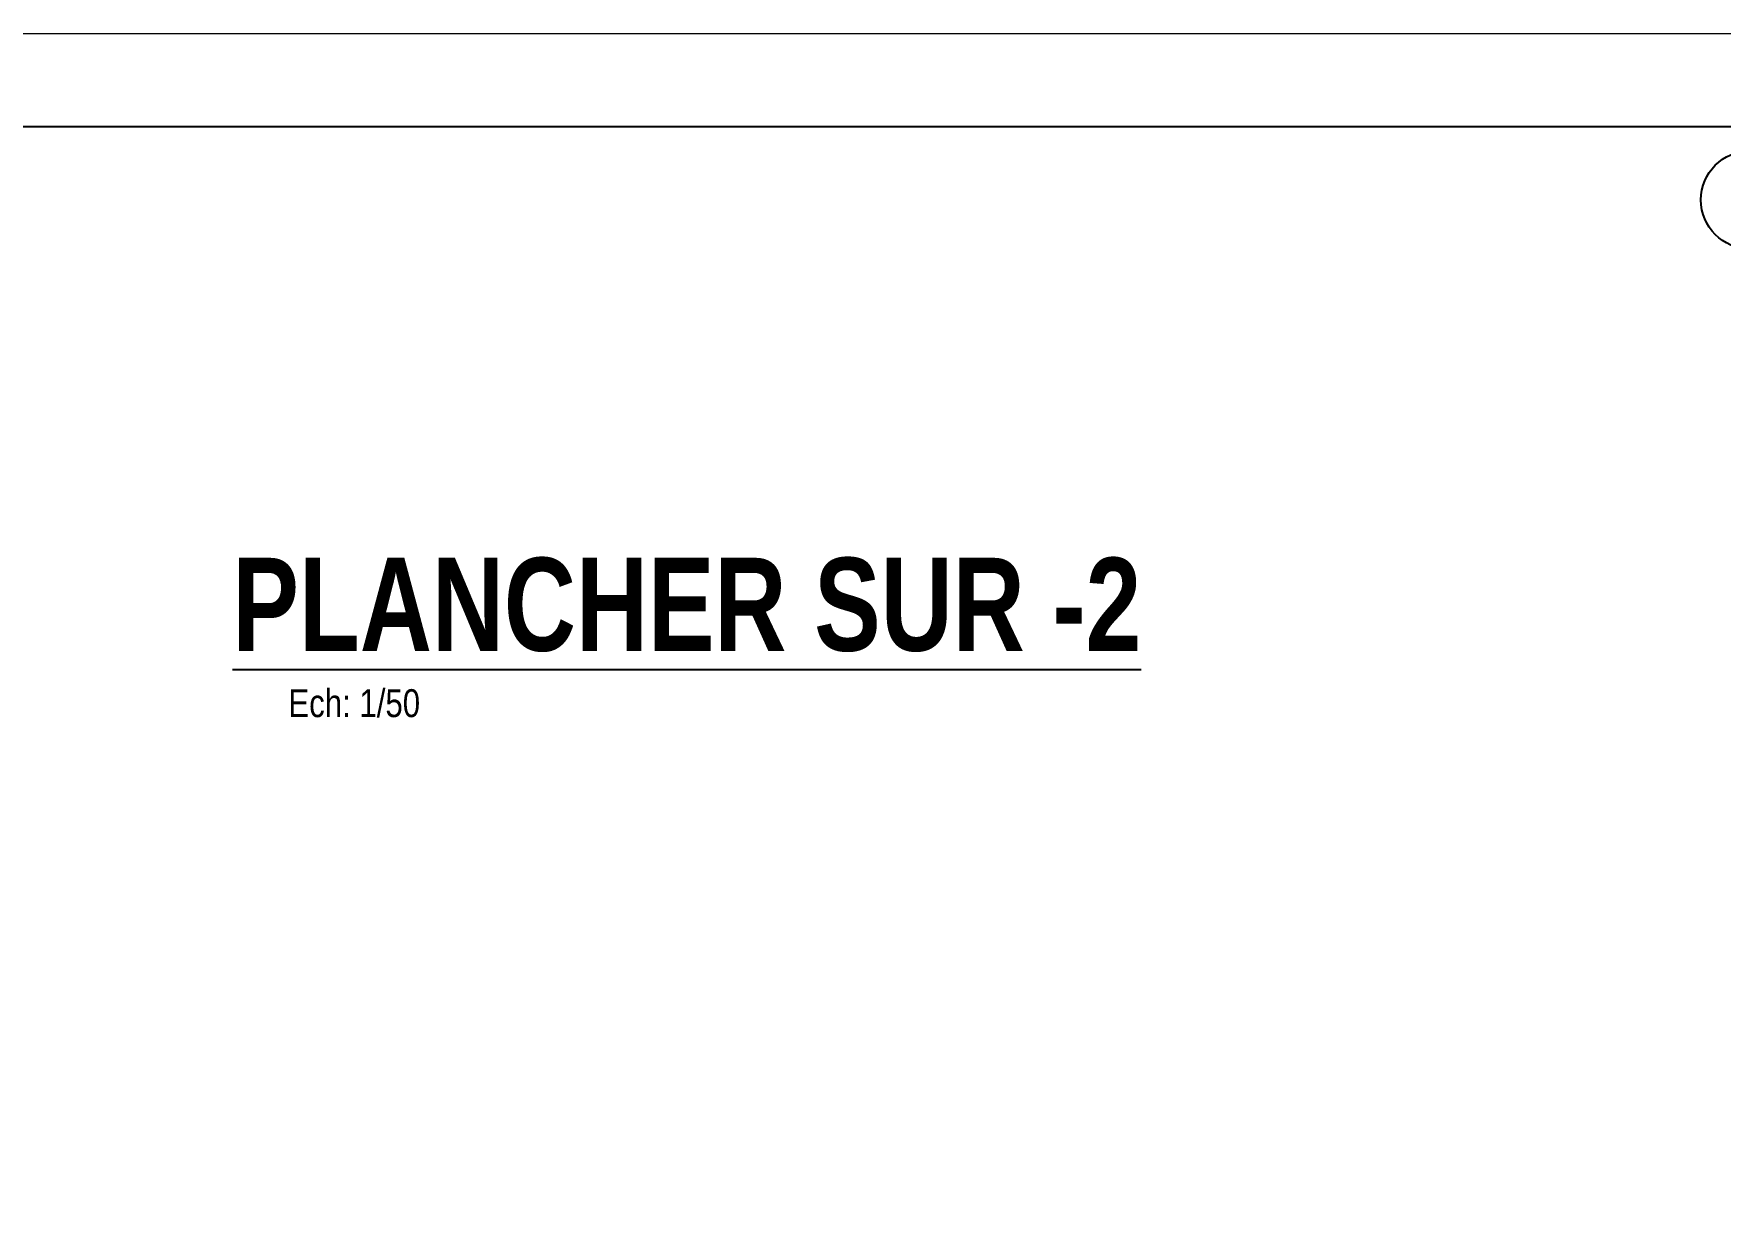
# Model space of a CAD drawing. Header units: centimetres. Extents: x 0 to 26456, y -12469 to -8269.
# Drawn here: x 19030 to 19937, y -8901 to -8269 of the extents above; entities that cross this region are included whole.
import ezdxf
from ezdxf.enums import TextEntityAlignment as Align

# ---------------------------------------------------------------- set-up
doc = ezdxf.new("R2010")
doc.units = ezdxf.units.CM
doc.header["$LTSCALE"] = 25.4
doc.header["$PDMODE"] = 1
doc.header["$PDSIZE"] = -2
doc.linetypes.add('CACHEX2', pattern=[19.049999999999997, 12.7, -6.35])
doc.linetypes.add('TIRETPTX2', pattern=[50.8, 25.4, -12.7, 0, -12.7])
for name, color, linetype in [('01_cote_gen', 4, 'Continuous'), ('01_linteaux', 2, 'Continuous'), ('01_murs_sup', 2, 'CACHEX2'), ('01_texte', 230, 'Continuous'), ('AA_COTES', 2, 'Continuous')]:
    doc.layers.add(name, color=color, linetype=linetype)
doc.layers.add('01_murs_coup', color=5, linetype='Continuous', lineweight=60)
doc.styles.add('impact', font='impact.ttf')
doc.styles.add('MATTE_TXT', font='arial.ttf')
doc.styles.add('STYLE2', font='ARIALN.TTF')
doc.dimstyles.new('JB50', dxfattribs={"dimscale": 0.1, "dimtxt": 150, "dimasz": 15, "dimexe": 0.1, "dimexo": 0.1, "dimgap": 0.09, "dimtad": 1, "dimdec": 1, "dimdsep": 46, "dimtxsty": 'STYLE2', "dimblk1": 'BOND_G', "dimblk2": 'BOND_D', "dimsah": 1, "dimcen": 1.5, "dimdle": 0.01, "dimse1": 1, "dimse2": 1, "dimclrd": 4, "dimclre": 2, "dimclrt": 6, "dimazin": 2, "dimtfac": 2.333333333333333, "dimtdec": 1, "dimtix": 1, "dimtmove": 2, "dimatfit": 3, "dimldrblk": 'BOND_G', "dimfxl": 1, "dimtolj": 1, "dimtzin": 0, "dimarcsym": 0})

# ---------------------------------------------------------------- blocks, each defined once
blk = doc.blocks.new('BOND_G')
at = {"layer": 'AA_COTES', "color": 0}
for p, q in [((0, -5), (0, 14.99999999999999)), ((5, 0), (-5, 0)), ((1.767766952966312, 1.767766952966312), (-1.767766952966426, -1.767766952966426))]:
    blk.add_line(p, q, dxfattribs=at)
blk = doc.blocks.new('BOND_D')
at = {"layer": 'AA_COTES', "color": 0}
for p, q in [((5, 0), (-5, 0)), ((-1.767766952966312, -1.767766952966312), (1.767766952966426, 1.767766952966426)), ((0, 5), (0, -15))]:
    blk.add_line(p, q, dxfattribs=at)
blk = doc.blocks.new('*D208')
at = {"layer": '01_cote_gen', "color": 4, "lineweight": -2, "ltscale": 3, "transparency": 16777216}
blk.add_line((25181.35043930488, -8824.443182918727), (25181.35043930488, -8881.443182918292), dxfattribs=at)
at = {"layer": 'Defpoints', "color": 0, "ltscale": 3, "transparency": 16777216}
for p in [(25158.85043930488, -8822.943182918727), (-1.600710675120354e-10, -8882.943182918285), (25181.35043930488, -8882.943182918292)]:
    blk.add_point(p, dxfattribs=at)
at = {"layer": '01_cote_gen', "color": 4, "lineweight": -2, "ltscale": 3, "transparency": 16777216, "xscale": 1.5, "yscale": 1.5, "zscale": 1.5}
for name, p, rotation in [('BOND_G', (25181.35043930488, -8822.943182918727), 90), ('BOND_D', (25181.35043930488, -8882.943182918292), 270)]:
    blk.add_blockref(name, p, dxfattribs=dict(at, rotation=rotation))
at = {"layer": '01_cote_gen', "color": 6, "ltscale": 3, "transparency": 16777216, "insert": (25173.68284448905, -8852.943182918507), "char_height": 15, "attachment_point": 5, "rotation": 90, "style": 'STYLE2'}
blk.add_mtext('\\A1;60', dxfattribs=at)

msp = doc.modelspace()

# ---------------------------------------------------------------- hatches: boundary and pattern name
at = {"layer": '01_murs_sup', "ltscale": 3}
h = msp.add_hatch(dxfattribs=at)
h.set_pattern_fill('DASH', color=256, scale=2.5, angle=135)
h.set_pattern_definition([(135, (0, 0), (-11.22532015133644, 8.881784197001252e-16), [7.9375, -7.9375])])
h.paths.add_polyline_path([(19962.04075267671, -8996.491079581685, 0.002531451353049674), (19952.99236217087, -9004.807788942462), (19952.99236217087, -9019.878112635355, -0.002574667747263947), (19962.04075267671, -9011.419420330678)])
h.paths.add_polyline_path([(19962.04075267671, -8976.31305738118, -0.006516405898975369), (19986.24151767971, -8955.33694515442, -0.04627340198228324), (19985.71276000788, -8949.635770628222), (19968.25438592605, -8949.635770628222, 0.004067861401506169), (19952.99236217087, -8962.949710448283), (19952.99236217087, -9004.807788942462, -0.002531451353049659), (19962.04075267671, -8996.491079581685)])
h.paths.add_polyline_path([(19952.99236217087, -8962.949710448283, 0.002955468585828464), (19942.04075267671, -8972.777708138961), (19942.04075267671, -9015.10359946519, -0.003096146297348388), (19952.99236217087, -9004.807788942462)])
h.paths.add_polyline_path([(19997.24688906947, -8925.509439191208, 0.007575990962309219), (19968.25438592605, -8949.635770628222), (19985.71276000788, -8949.635770628222, -0.2267463357051544)])
h.paths.add_polyline_path([(20016.71276000788, -8930.438205213124), (20016.71276000788, -8918.635770628222, 0.4142135623730951), (19985.71276000788, -8949.635770628222), (19993.04469058376, -8949.635770628222, -0.006200760919027776)])
h.paths.add_polyline_path([(20022.24235788403, -8905.863991761751, 0.001401672488549907), (20016.71276000788, -8910.121562334987), (20016.71276000788, -8918.635770628222, -0.09982294667140483), (20028.72683847661, -8921.05847337065, -0.0008315451278062832), (20031.96796140318, -8918.568819040713)])
h.paths.add_polyline_path([(20108.06370936837, -8864.768000295142, -0.01533620150584975), (20108.00540742572, -8862.867652609077, -0.2594805352761252), (20122.66303549479, -8836.525160705858, 0.02452486336761976), (20022.24235788403, -8905.863991761751), (20031.96796140318, -8918.568819040713, -0.0189682979439725)])
h.paths.add_polyline_path([(20139.00540742572, -8845.256839476358), (20139.00540742572, -8831.867652609077, 0.4142135623730951), (20108.00540742572, -8862.867652609077), (20110.98929596204, -8862.867652609077, -0.006733180713042963)])
h.paths.add_polyline_path([(20221.27242336533, -8799.309026090661), (20219.59169393276, -8782.227434466036, 0.01847937243883564), (20139.00540742572, -8826.559863701523), (20139.00540742572, -8831.867652609077, -0.1311429218165924), (20154.45158321565, -8835.989861526718, -0.01551302581773235)])
h.paths.add_polyline_path([(20258.09446509475, -8763.68465358069, 0.008583888516723525), (20219.59169393276, -8782.227434466036), (20220.53763697403, -8791.84124405252), (20236.18662102504, -8791.84124405252, -0.0008921322589392388), (20240.12401177537, -8789.911760148272, -0.2759147244667435)])
h.paths.add_polyline_path([(20380.40680633365, -8731.910745401334, -0.2759147244667484), (20401.47410624306, -8708.099672642245, 0.02805231403999468), (20271.06390660168, -8757.800395212256), (20271.06390660168, -8760.84124405252, -0.1627178930550964), (20289.70642681701, -8767.07319124207, -0.01980015537954972)])
h.paths.add_polyline_path([(20526.77097568853, -8691.650217712082, -0.2759147244667564), (20550.6135748336, -8670.618603950435, 0.02893504782106948), (20410.87266649118, -8705.150387574842), (20410.87266649118, -8706.64061144355, -0.1946121440687925), (20432.42699286268, -8715.36032835129, -0.01980015537955201)])
h.paths.add_polyline_path([(20676.95233325804, -8669.747184978214, -0.2601810642606941), (20701.35699738403, -8651.929332204701, 0.02414752684017281), (20581.93276865482, -8665.18965881402), (20584.46398054825, -8680.988170337281, -0.01896323129683905)])
h.paths.add_polyline_path([(19458.75151192187, -10153.20039969471), (19473.3523187485, -10153.20039969471), (19473.3523187485, -10142.62740164783), (19458.75151192187, -10142.62740164783)], flags=9)
h.paths.add_polyline_path([(19607.82798606622, -9603.97844531037), (19622.42879289285, -9603.97844531037), (19622.42879289285, -9593.405447263493), (19607.82798606622, -9593.405447263493)], flags=9)
h.paths.add_polyline_path([(20865.53209107814, -10481.26474452475), (20920.9533052664, -10481.26474452475), (20920.9533052664, -10458.28896007728), (20865.53209107814, -10458.28896007728)], flags=9)
h.paths.add_polyline_path([(19060.64998762298, -10027.91604079485), (19091.18581220605, -10027.91604076731), (19091.1858121708, -9988.840994442417), (19060.64998758773, -9988.840994469967)], flags=9)
h.paths.add_polyline_path([(19060.91249534308, -9879.12851761522), (19090.87697959262, -9879.128517588186), (19090.87697955879, -9841.628517588186), (19060.91249530925, -9841.62851761522)], flags=9)
h.paths.add_polyline_path([(19060.72719577544, -9269.128517970756), (19089.67253240299, -9269.12851794464), (19089.67253236916, -9231.62851794464), (19060.72719574161, -9231.628517970756)], flags=9)
h.paths.add_polyline_path([(19826.87228505999, -9345.038980564766), (19862.27035079214, -9322.526700305973), (19834.09664679395, -9278.22667318383), (19798.6985810618, -9300.738953442622)], flags=9)
h.paths.add_polyline_path([(20637.24809346632, -8767.528901594093), (20672.64615919847, -8745.016621335299), (20644.47245520028, -8700.716594213156), (20609.07438946813, -8723.228874471948)], flags=9)
h.paths.add_polyline_path([(20454.03026777045, -8806.877622667598), (20494.55373904902, -8806.877622631002), (20494.55373900161, -8754.377622631002), (20454.03026772304, -8754.377622667598)], flags=9)
h.paths.add_polyline_path([(20861.45874717567, -8825.185471828197), (20914.4948999724, -8825.185471828197), (20914.4948999724, -8795.68683608468), (20861.45874717567, -8795.68683608468)], flags=9)
h.paths.add_polyline_path([(21073.27243698213, -8575.38904196861), (21182.86350110218, -8575.38904196861), (21182.86350110218, -8552.39790963573), (21073.27243698213, -8552.39790963573)], flags=9)
h.paths.add_polyline_path([(20797.06333448428, -8776.738779199608), (20966.1468951937, -8776.738779199608), (20966.1468951937, -8753.870429949951), (20797.06333448428, -8753.870429949951)], flags=9)
h.paths.add_polyline_path([(21102.39872305211, -8800.74508267199), (21211.98978717216, -8800.74508267199), (21211.98978717216, -8777.75395033911), (21102.39872305211, -8777.75395033911)], flags=9)
h.paths.add_polyline_path([(20797.04287063708, -8800.74508267199), (20906.63393475713, -8800.74508267199), (20906.63393475713, -8777.75395033911), (20797.04287063708, -8777.75395033911)], flags=9)
h.paths.add_polyline_path([(21166.8145995907, -8825.185471828197), (21219.85075238743, -8825.185471828197), (21219.85075238743, -8795.68683608468), (21166.8145995907, -8795.68683608468)], flags=9)
h.paths.add_polyline_path([(21102.41918689931, -8776.738779199608), (21271.50274760873, -8776.738779199608), (21271.50274760873, -8753.870429949951), (21102.41918689931, -8753.870429949951)], flags=9)
h.paths.add_polyline_path([(19586.0997036983, -10125.57938807972), (19647.38952729701, -10125.5793880736), (19647.3895272949, -10104.43339197985), (19586.09970369619, -10104.43339198597)], flags=9)
h.paths.add_polyline_path([(19566.42533737738, -10163.36716131655), (19662.59416411681, -10163.36716131655), (19662.59416411681, -10140.39137686907), (19566.42533737738, -10140.39137686907)], flags=9)
h.paths.add_polyline_path([(19791.99246649683, -10114.49305470143), (19839.57171928609, -10066.86613115486), (19822.79606835226, -10050.10727131154), (19775.21681556299, -10097.73419485811)], flags=9)
h.paths.add_polyline_path([(19775.50186969651, -10810.23123384235), (19820.81613166665, -10860.01804740375), (19838.35256155167, -10844.0569862113), (19793.03829958153, -10794.27017264989)], flags=9)
h.paths.add_polyline_path([(20584.34388294768, -10978.11408513349), (20635.48511924488, -10934.33414574923), (20620.06449312998, -10916.32064698507), (20568.92325683277, -10960.10058636933)], flags=9)
h.paths.add_polyline_path([(20287.25712955013, -9852.857136903982), (20287.25712955013, -9781.100656685701), (20264.26599721725, -9781.100656685701), (20264.26599721725, -9852.857136903982)], flags=9)
h.paths.add_polyline_path([(20263.11280257346, -9840.733567474574), (20263.11280257346, -9785.312353286306), (20240.13701812598, -9785.312353286306), (20240.13701812598, -9840.733567474574)], flags=9)
h.paths.add_polyline_path([(19573.11254545717, -10506.86340633254), (19644.86390971365, -10506.86340633254), (19644.86390971365, -10483.88762188506), (19573.11254545717, -10483.88762188506)], flags=9)
h.paths.add_polyline_path([(19585.23355690567, -10482.73186926037), (19640.65477109394, -10482.73186926037), (19640.65477109394, -10459.7560848129), (19585.23355690567, -10459.7560848129)], flags=9)
h.paths.add_polyline_path([(20302.06799122346, -9348.241344795462), (20381.08017345312, -9348.241344787577), (20381.08017345101, -9327.095348693829), (20302.06799122134, -9327.095348701714)], flags=9)
h.paths.add_polyline_path([(20290.92277939147, -9311.023830140128), (20387.0967220927, -9311.023830140128), (20387.0967220927, -9288.032697807248), (20290.92277939147, -9288.032697807248)], flags=9)
h.paths.add_polyline_path([(20302.06799122346, -9274.171262057609), (20377.32088525868, -9274.171262050098), (20377.32088525656, -9253.02526595635), (20302.06799122134, -9253.02526596386)], flags=9)
h.paths.add_polyline_path([(20338.94414295922, -9034.253394276218), (20392.69925117899, -9096.478572254844), (20410.08575489964, -9081.45871342233), (20356.33064667986, -9019.233535443702)], flags=9)
h.paths.add_polyline_path([(20525.82142540599, -8925.897849836447), (20554.7143207372, -9002.883465594012), (20576.22507793046, -8994.810424286698), (20547.33218259925, -8917.824808529132)], flags=9)
h.paths.add_polyline_path([(20776.87904420928, -9483.375216066717), (20790.47289884097, -9483.375216067157), (20790.47289884132, -9472.802218020282), (20776.87904420963, -9472.802218019842)], flags=9)
h.paths.add_polyline_path([(20780.87904420928, -9540.875216066717), (20795.47985103591, -9540.87521606719), (20795.47985103626, -9530.302218020315), (20780.87904420963, -9530.302218019842)], flags=9)
h.paths.add_polyline_path([(20807.37904420928, -9593.875216066717), (20822.31550176756, -9593.875216067201), (20822.31550176791, -9583.302218020326), (20807.37904420963, -9583.302218019842)], flags=9)
h.paths.add_polyline_path([(20874.37904420928, -9590.375216066717), (20889.31550176756, -9590.375216067201), (20889.31550176791, -9579.802218020326), (20874.37904420963, -9579.802218019842)], flags=9)
h.paths.add_polyline_path([(20923.37904420928, -9591.375216066717), (20937.97985103591, -9591.37521606719), (20937.97985103626, -9580.802218020315), (20923.37904420963, -9580.802218019842)], flags=9)
h.paths.add_polyline_path([(20973.37904420928, -9591.375216066717), (20988.31550176756, -9591.375216067201), (20988.31550176791, -9580.802218020326), (20973.37904420963, -9580.802218019842)], flags=9)
h.paths.add_polyline_path([(21083.85176809702, -9448.730142801756), (21095.76736907048, -9448.730142802142), (21095.76736907083, -9438.157144755263), (21083.85176809737, -9438.157144754878)], flags=9)
h.paths.add_polyline_path([(21083.35176809702, -9502.730142801756), (21098.2882256553, -9502.73014280224), (21098.28822565565, -9492.157144755362), (21083.35176809737, -9492.157144754878)], flags=9)
h.paths.add_polyline_path([(21076.35176809702, -9558.230142801756), (21091.2882256553, -9558.23014280224), (21091.28822565565, -9547.657144755362), (21076.35176809737, -9547.657144754878)], flags=9)
h.paths.add_polyline_path([(21029.87904420928, -9585.875216066717), (21045.15115249921, -9585.875216067212), (21045.15115249955, -9575.302218020337), (21029.87904420963, -9575.302218019842)], flags=9)
h.paths.add_polyline_path([(20956.77440208228, -9311.09743387419), (20956.77440208184, -9297.839229974143), (20946.20140403497, -9297.839229974496), (20946.20140403541, -9311.097433874544)], flags=9)
h.paths.add_polyline_path([(20995.52595522163, -9311.267843728085), (20995.52595611661, -9297.67398909639), (20984.95295806974, -9297.673988400293), (20984.95295717476, -9311.267843031987)], flags=9)
h.paths.add_polyline_path([(21056.42148496769, -9311.270427549698), (21056.42148586267, -9297.676572918004), (21045.84848781579, -9297.67657222191), (21045.84848692082, -9311.270426853604)], flags=9)
h.paths.add_polyline_path([(21078.71481880622, -9356.498405215925), (21078.7148196791, -9343.240201315875), (21068.14182163223, -9343.240200619777), (21068.14182075935, -9356.498404519827)], flags=9)
h.paths.add_polyline_path([(20917.14059672919, -9311.267843061629), (20917.14059672874, -9297.673988429935), (20906.56759868187, -9297.673988430284), (20906.56759868232, -9311.267843061982)], flags=9)
h.paths.add_polyline_path([(20866.82741345247, -9311.435668427453), (20866.827413452, -9297.50616306411), (20856.25441540513, -9297.506163064463), (20856.25441540559, -9311.435668427803)], flags=9)
h.paths.add_polyline_path([(20813.05759926358, -9328.937646691153), (20813.05759926313, -9315.343792059459), (20802.48460121625, -9315.343792059808), (20802.48460121671, -9328.937646691506)], flags=9)
h.paths.add_polyline_path([(20785.82151939157, -9379.510741170274), (20799.41537402326, -9379.510741169819), (20799.41537402291, -9368.937743122944), (20785.82151939121, -9368.937743123395)], flags=9)
h.paths.add_polyline_path([(20785.82151939157, -9424.546580470487), (20796.39451743844, -9424.546580470134), (20796.39451743809, -9413.973582423256), (20785.82151939121, -9413.973582423609)], flags=9)
h.paths.add_polyline_path([(21372.06799122846, -9772.816082090647), (21451.08017345813, -9772.816082082762), (21451.08017345601, -9751.670085989013), (21372.06799122635, -9751.670085996899)], flags=9)
h.paths.add_polyline_path([(21360.92533737738, -9735.585777530809), (21457.09416411681, -9735.585777530809), (21457.09416411681, -9712.609993083333), (21360.92533737738, -9712.609993083333)], flags=9)
h.paths.add_polyline_path([(21372.06799122846, -9698.745999352794), (21447.32088526368, -9698.745999345283), (21447.32088526157, -9677.600003251535), (21372.06799122635, -9677.600003259045)], flags=9)
h.paths.add_polyline_path([(19339.95770331637, -10138.25930636279), (19405.49198373639, -10138.25930630366), (19405.49198370123, -10099.30007220854), (19339.95770328122, -10099.30007226767)], flags=9)
h.paths.add_polyline_path([(19394.83973694119, -9995.248510771244), (19460.15011371698, -9995.24851071232), (19460.15011368184, -9956.312439063155), (19394.83973690605, -9956.312439122079)], flags=9)

# ---------------------------------------------------------------- linework, layer by layer
at = {"layer": '01_linteaux'}
msp.add_arc((20778.84935286135, -9894.240823113632), 1244.726036363743, 91.99065690945983, 160.8028081151342, dxfattribs=at)
at = {"layer": '01_linteaux', "linetype": 'TIRETPTX2', "ltscale": 0.07}
msp.add_arc((20778.84935286133, -9894.240823113634), 1213.726036363743, 91.99092271833618, 160.6105502049388, dxfattribs=at)
at = {"layer": '01_murs_coup', "linetype": 'Continuous', "lineweight": 5}
msp.add_line((26455.97418314999, -8269.288620805586), (13955.97418314999, -8269.288620805579), dxfattribs=at)
msp.add_arc((20778.84935286134, -9894.240823113636), 1177.726036363743, 87.94605086519658, 160.4695873568814, dxfattribs=at)
at = {"layer": '01_murs_sup', "ltscale": 0.05}
msp.add_arc((20778.84935286135, -9894.240823113632), 1182.726036363743, 92.04960251527764, 160.8028081151342, dxfattribs=at)
at = {"layer": '01_texte'}
msp.add_line((26405.97418314999, -8319.288620805586), (14005.97418314999, -8319.288620805579), dxfattribs=at)
msp.add_circle((19952.99236217087, -8358.55917552491), 26.33682356677673, dxfattribs=at)
msp.add_arc((20778.84935286135, -9894.240823113632), 1284.726036363743, 99.32041957560747, 134.5172216683475, dxfattribs=at)

# ---------------------------------------------------------------- texts
at = {"layer": '01_texte', "style": 'impact'}
msp.add_text('%%UPLANCHER SUR -2', height=50, dxfattribs=at).set_placement((19381.51347241157, -8615.871219439301), align=Align.BOTTOM_CENTER)
at = {"layer": '01_texte', "style": 'MATTE_TXT', "width": 0.8}
msp.add_text('Ech: 1/50', height=15, dxfattribs=at).set_placement((19202.74499310771, -8640.988098547517), align=Align.BOTTOM_CENTER)

# ---------------------------------------------------------------- dimensions: what is measured, and where the dimension line sits
at = {"layer": '01_cote_gen', "ltscale": 3}
dim = msp.add_linear_dim(base=(25181.35043930488, -8882.943182918292), p1=(25158.85043930488, -8822.943182918727), p2=(-1.600710675120354e-10, -8882.943182918285), angle=90, dimstyle='JB50', dxfattribs=at)
dim.commit()
dim.dimension.update_dxf_attribs({"geometry": '*D208', "text_midpoint": (25173.68284448905, -8852.943182918507)})

doc.saveas('drawing.dxf')
